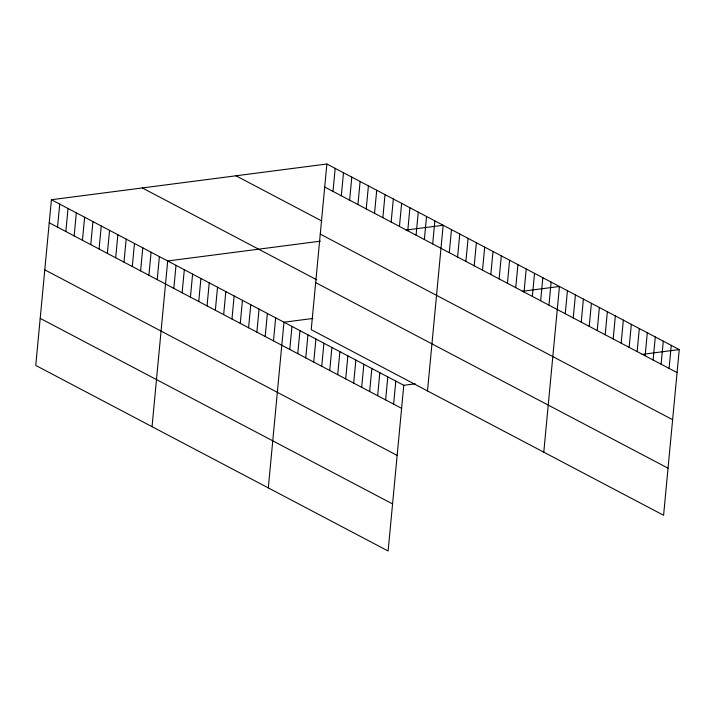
<?xml version="1.0" encoding="UTF-8"?>
<svg xmlns="http://www.w3.org/2000/svg" width="715" height="715" viewBox="0 0 715 715"><rect width="100%" height="100%" fill="white"/><g stroke="black" fill="none" stroke-linecap="round" stroke-linejoin="round"><path stroke-width="1.07" d="M51.409 199.735L35.75 365.428L388.12 550.997L403.778 385.305L51.409 199.735L326.88 164.003L679.25 349.572L663.591 515.265L311.222 329.695L326.88 164.003M57.54 227.156L59.72 204.115M65.843 231.526L68.023 208.485M74.154 235.896L76.326 212.856M82.457 240.276L84.638 217.235M90.76 244.646L92.941 221.605M99.072 249.026L101.244 225.985M107.375 253.396L109.556 230.355M115.678 257.766L117.859 234.734M123.99 262.146L126.162 239.105M132.293 266.516L134.474 243.475M140.596 270.896L142.777 247.855M148.908 275.266L151.079 252.225M157.211 279.645L159.391 256.605M152.036 426.667L167.694 260.975L320.329 241.178M173.825 288.386L175.997 265.345M182.128 292.766L184.309 269.725M190.431 297.136L192.612 274.095M198.743 301.516L200.915 278.475M207.046 305.886L209.227 282.845M215.349 310.256L217.53 287.224M223.661 314.636L225.833 291.595M231.964 319.006L234.145 295.965M240.267 323.386L242.448 300.345M248.579 327.756L250.751 304.715M256.882 332.135L259.062 309.094M265.185 336.506L267.365 313.465M273.488 340.876L275.668 317.835M268.313 487.898L283.971 322.215L312.902 318.461M289.781 349.456L291.961 326.415M297.771 353.666L299.951 330.625M305.761 357.875L307.933 334.834M313.742 362.076L315.923 339.035M333.011 191.414L335.183 168.374M321.732 366.286L323.913 343.245M341.314 195.794L343.495 172.753M329.722 370.495L331.894 347.454M349.617 200.164L351.798 177.123M337.703 374.696L339.884 351.655M357.929 204.544L360.101 181.503M345.694 378.905L347.874 355.864M366.232 208.914L368.413 185.873M353.684 383.106L355.856 360.074M374.535 213.285L376.716 190.253M361.665 387.316L363.846 364.275M382.847 217.664L385.019 194.623M369.655 391.525L371.836 368.484M391.15 222.034L393.33 198.993M377.645 395.726L379.817 372.685M399.453 226.414L401.633 203.373M385.626 399.935L387.807 376.894M407.765 230.784L409.936 207.743M393.616 404.145L395.797 381.104M416.067 235.164L418.248 212.123M424.37 239.534L426.551 216.493M432.682 243.904L434.854 220.864M427.499 390.935L443.166 225.243L405.977 230.069M449.288 252.654L451.469 229.613M457.6 257.034L459.772 233.993M465.903 261.404L468.084 238.363M474.206 265.774L476.387 242.743M482.518 270.154L484.69 247.113M490.821 274.524L493.001 251.483M499.124 278.904L501.304 255.863M507.435 283.274L509.607 260.233M515.738 287.653L517.919 264.613M524.041 292.024L526.222 268.983M532.353 296.394L534.525 273.353M540.656 300.774L542.837 277.733M548.959 305.144L551.14 282.103M543.784 452.166L559.443 286.483L522.254 291.3M565.252 313.724L567.433 290.683M573.242 317.934L575.423 294.893M581.224 322.143L583.404 299.102M589.214 326.344L591.394 303.303M597.204 330.553L599.376 307.513M605.185 334.754L607.366 311.722M613.175 338.964L615.356 315.923M621.165 343.173L623.337 320.132M629.146 347.374L631.327 324.333M637.137 351.583L639.317 328.543M645.127 355.793L647.298 332.752M653.108 359.994L655.289 336.953M661.098 364.203L663.279 341.162M669.088 368.404L671.26 345.372M403.778 385.305L415.147 383.83M642.061 354.399L679.25 349.572M324.699 187.044L677.069 372.613M235.977 175.792L321.804 220.998M320.257 234.118L672.618 419.687M142.321 187.947L316.736 279.806M315.673 282.622L668.033 468.191M49.237 222.776L401.607 408.345M44.786 269.85L397.156 455.419M40.201 318.354L392.571 503.923"/></g></svg>
